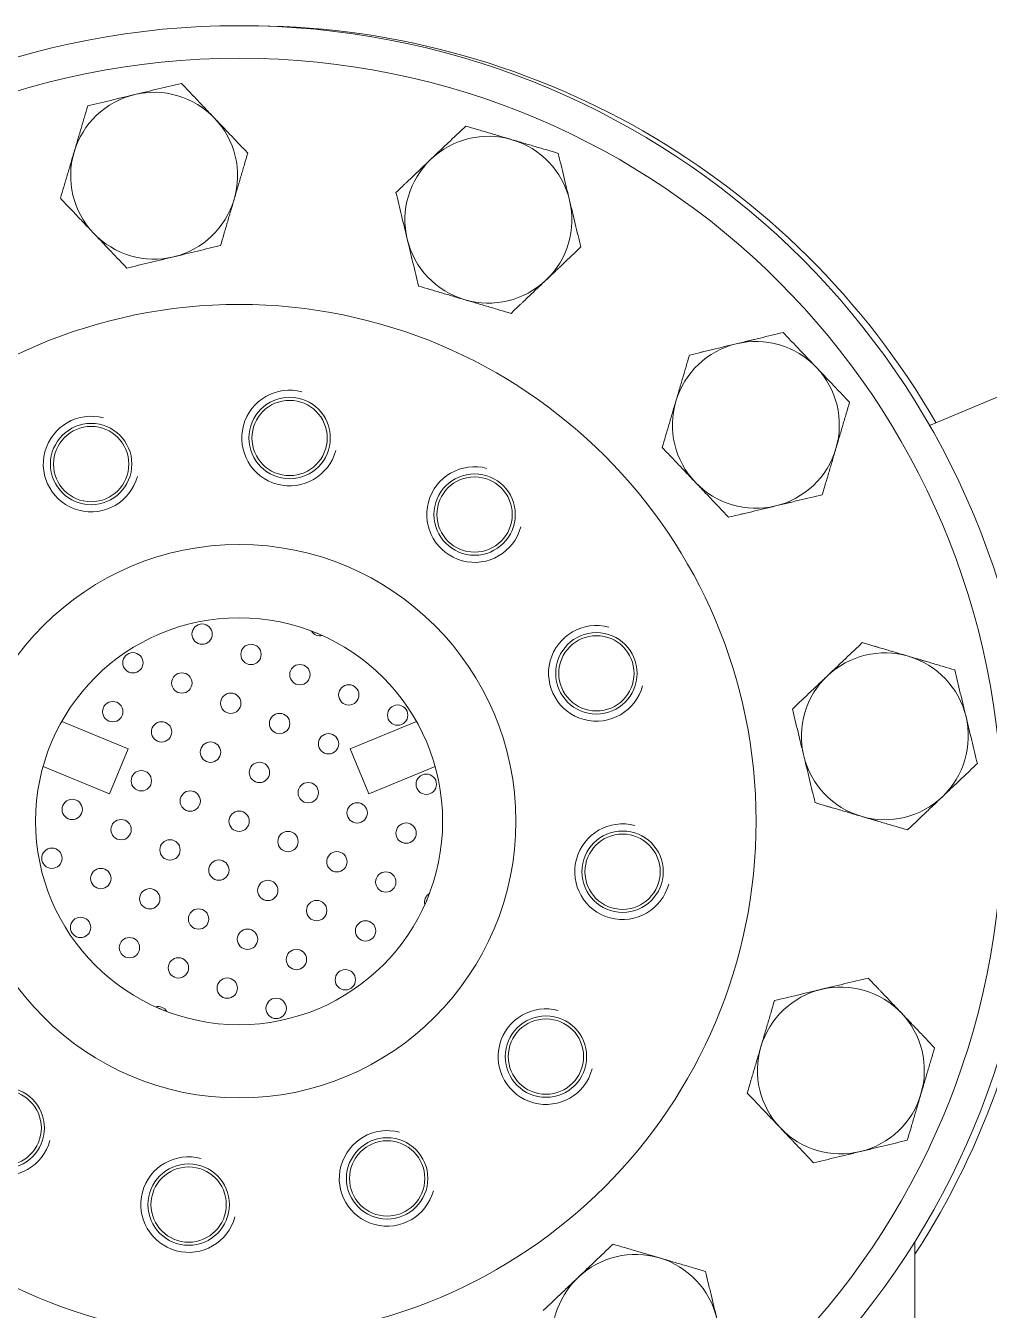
# Model space of a CAD drawing. Header units: millimetres. Extents: x 0 to 2970, y 0 to 2245.
# Drawn here: x 1902.8 to 2139.5, y 1518 to 1833.7 of the extents above; entities that cross this region are included whole.
import ezdxf

# ---------------------------------------------------------------- set-up
doc = ezdxf.new("R2010")
doc.units = ezdxf.units.MM
doc.layers.add('1', color=7, linetype='Continuous', true_color=0xffffff)
doc.layers.add('2', color=7, linetype='Continuous', true_color=0xffffff)

msp = doc.modelspace()

# ---------------------------------------------------------------- linework, layer by layer
at = {"layer": '1', "color": 7, "linetype": 'Continuous', "lineweight": 18}
for p, q in [((1911.67, 1662.7), (1927.97, 1655.95)), ((1998.8, 1662.7), (1982.5, 1655.95)), ((1923.37, 1644.86), (1927.97, 1655.95)), ((1982.5, 1655.95), (1987.09, 1644.86)), ((1907.08, 1651.61), (1923.37, 1644.86)), ((2003.39, 1651.61), (1987.09, 1644.86)), ((2121.23, 1534.89), (2121.23, 1372.16))]:
    msp.add_line(p, q, dxfattribs=at)
for centre, radius in [((1955.23, 1638.16), 187.5), ((1955.23, 1638.16), 127), ((1955.23, 1638.16), 127), ((1967.63, 1732.34), 10), ((1967.63, 1732.34), 9.25), ((1918.88, 1725.93), 10), ((1918.88, 1725.93), 9.25), ((2013.07, 1713.53), 10), ((2013.07, 1713.53), 9.25), ((1955.23, 1638.16), 68), ((1955.23, 1638.16), 50), ((1955.23, 1638.16), 50), ((1946.14, 1684.14), 2.5), ((2043, 1674.51), 10), ((2043, 1674.51), 9.25), ((1929.15, 1677.1), 2.5), ((1958.15, 1679.16), 2.5), ((1970.16, 1674.19), 2.5), ((1941.16, 1672.13), 2.5), ((1982.17, 1669.21), 2.5), ((1924.18, 1665.09), 2.5), ((1953.17, 1667.15), 2.5), ((1965.18, 1662.18), 2.5), ((1994.18, 1664.24), 2.5), ((1936.19, 1660.12), 2.5), ((1948.2, 1655.14), 2.5), ((1977.19, 1657.2), 2.5), ((1960.21, 1650.17), 2.5), ((1931.21, 1648.11), 2.5), ((2001.21, 1647.25), 2.5), ((1943.22, 1643.13), 2.5), ((1972.22, 1645.19), 2.5), ((1914.23, 1641.07), 2.5), ((1984.23, 1640.22), 2.5), ((1926.24, 1636.1), 2.5), ((1955.23, 1638.16), 2.5), ((1967.24, 1633.18), 2.5), ((1996.24, 1635.24), 2.5), ((2049.42, 1625.76), 10), ((1938.25, 1631.12), 2.5), ((2049.42, 1625.76), 9.25), ((1909.25, 1629.06), 2.5), ((1979.25, 1628.21), 2.5), ((1921.26, 1624.09), 2.5), ((1950.26, 1626.15), 2.5), ((1991.26, 1623.23), 2.5), ((1962.27, 1621.17), 2.5), ((1933.27, 1619.11), 2.5), ((1945.28, 1614.14), 2.5), ((1974.28, 1616.2), 2.5), ((1916.29, 1612.08), 2.5), ((1986.29, 1611.22), 2.5), ((1957.29, 1609.16), 2.5), ((1928.3, 1607.1), 2.5), ((1940.31, 1602.13), 2.5), ((1969.3, 1604.19), 2.5), ((1981.32, 1599.21), 2.5), ((1952.32, 1597.15), 2.5), ((1964.33, 1592.18), 2.5), ((2030.6, 1580.33), 10), ((2030.6, 1580.33), 9.25), ((1897.4, 1562.79), 10), ((1897.4, 1562.79), 9.25), ((1991.59, 1550.39), 10), ((1991.59, 1550.39), 9.25), ((1942.83, 1543.97), 10), ((1942.83, 1543.97), 9.25)]:
    msp.add_circle(centre, radius, dxfattribs=at)
for centre, radius, start, end in [((1955.23, 1638.16), 195.5, 5.0251, 174.9749), ((1957.23, 1638.16), 195.5, 30.0741, 90.2921), ((1934.35, 1796.79), 20.5, 103.5651, 163.5651), ((1934.35, 1796.79), 20.5, 43.5651, 103.5651), ((1934.35, 1796.79), 20.5, 343.5651, 43.5651), ((2016.46, 1785.98), 20.5, 73.5651, 133.5651), ((1934.35, 1796.79), 20.5, 163.5651, 223.5651), ((2016.46, 1785.98), 20.5, 13.5651, 73.5651), ((2016.46, 1785.98), 20.5, 133.5651, 193.5651), ((1934.35, 1796.79), 20.5, 283.5651, 343.5651), ((2016.46, 1785.98), 20.5, 313.5651, 13.5651), ((1934.35, 1796.79), 20.5, 223.5651, 283.5651), ((2016.46, 1785.98), 20.5, 193.5651, 253.5651), ((2016.46, 1785.98), 20.5, 253.5651, 313.5651), ((2082.17, 1735.56), 20.5, 103.5651, 163.5651), ((2082.17, 1735.56), 20.5, 43.5651, 103.5651), ((2082.17, 1735.56), 20.5, 343.5651, 43.5651), ((2082.17, 1735.56), 20.5, 163.5651, 223.5651), ((2082.17, 1735.56), 20.5, 283.5651, 343.5651), ((2082.17, 1735.56), 20.5, 223.5651, 283.5651), ((1955.23, 1638.16), 50, 65.8181, 69.1875), ((1975.13, 1686.2), 2.5, 211.4663, 283.5394), ((2113.86, 1659.04), 20.5, 73.5651, 133.5651), ((2113.86, 1659.04), 20.5, 13.5651, 73.5651), ((2113.86, 1659.04), 20.5, 133.5651, 193.5651), ((2113.86, 1659.04), 20.5, 313.5651, 13.5651), ((2113.86, 1659.04), 20.5, 193.5651, 253.5651), ((2113.86, 1659.04), 20.5, 253.5651, 313.5651), ((1955.23, 1638.16), 195.5, 185.0251, 354.9749), ((1955.23, 1638.16), 50, 335.8181, 339.1875), ((2003.28, 1618.26), 2.5, 121.4606, 157.5), ((1957.23, 1638.16), 195.5, 327.0208, 354.9749), ((2003.28, 1618.26), 2.5, 157.5, 193.5394), ((2103.05, 1576.93), 20.5, 43.5651, 103.5651), ((2103.05, 1576.93), 20.5, 103.5651, 163.5651), ((1935.33, 1590.12), 2.5, 31.4606, 103.5337), ((1955.23, 1638.16), 50, 245.8125, 249.1819), ((2103.05, 1576.93), 20.5, 343.5651, 43.5651), ((2103.05, 1576.93), 20.5, 163.5651, 223.5651), ((2103.05, 1576.93), 20.5, 283.5651, 343.5651), ((2103.05, 1576.93), 20.5, 223.5651, 283.5651), ((2052.64, 1511.22), 20.5, 73.5651, 133.5651), ((2052.64, 1511.22), 20.5, 13.5651, 73.5651), ((2052.64, 1511.22), 20.5, 133.5651, 193.5651)]:
    msp.add_arc(centre, radius, start, end, dxfattribs=at)
at = {"layer": '1', "color": 7, "linetype": 'Continuous', "lineweight": 13}
for centre in [(1967.63, 1732.34), (1918.88, 1725.93), (2013.07, 1713.53), (2043, 1674.51), (2049.42, 1625.76), (2030.6, 1580.33), (1897.4, 1562.79), (1991.59, 1550.39), (1942.83, 1543.97)]:
    msp.add_arc(centre, 11.75, 75, 345, dxfattribs=at)
at = {"layer": '1', "color": 7, "linetype": 'Continuous', "lineweight": 18}
for points, knots in [([(1941.05, 1819.49), (1940.11, 1819.27), (1939.16, 1819.04), (1937.26, 1818.58), (1936.31, 1818.35), (1934.4, 1817.89), (1933.43, 1817.66), (1931.98, 1817.31), (1931.49, 1817.19), (1930.52, 1816.95), (1930.03, 1816.84), (1929.54, 1816.72)], [0, 0, 0, 0, 0.25, 0.25, 0.5, 0.5, 0.75, 0.75, 0.875, 0.875, 1, 1, 1, 1]), ([(1949.2, 1810.92), (1949.03, 1811.1), (1948.86, 1811.28), (1948.6, 1811.55), (1948.51, 1811.65), (1948.34, 1811.83), (1947.9, 1812.28), (1947.47, 1812.74), (1946.44, 1813.82), (1945.76, 1814.54), (1944.4, 1815.97), (1943.72, 1816.68), (1942.38, 1818.09), (1941.71, 1818.79), (1941.05, 1819.49)], [0, 0, 0, 0, 0.0625, 0.0625, 0.09375, 0.09375, 0.125, 0.25, 0.25, 0.5, 0.5, 0.75, 0.75, 1, 1, 1, 1]), ([(1929.54, 1816.72), (1929.3, 1816.66), (1929.05, 1816.6), (1928.69, 1816.51), (1928.56, 1816.48), (1928.32, 1816.42), (1927.71, 1816.27), (1927.1, 1816.13), (1925.64, 1815.78), (1924.68, 1815.54), (1922.76, 1815.08), (1921.81, 1814.85), (1919.92, 1814.39), (1918.97, 1814.17), (1918.04, 1813.94)], [0, 0, 0, 0, 0.0625, 0.0625, 0.09375, 0.09375, 0.125, 0.25, 0.25, 0.5, 0.5, 0.75, 0.75, 1, 1, 1, 1]), ([(1914.69, 1802.59), (1914.83, 1803.07), (1915.11, 1804.03), (1915.4, 1804.99), (1915.57, 1805.6), (1915.61, 1805.72), (1915.68, 1805.96), (1915.79, 1806.32), (1916.04, 1807.16), (1916.25, 1807.88), (1916.67, 1809.3), (1916.94, 1810.24), (1917.49, 1812.1), (1917.76, 1813.02), (1918.04, 1813.94)], [0, 0, 0, 0, 0.125, 0.25, 0.25, 0.28125, 0.28125, 0.3125, 0.375, 0.5, 0.5, 0.75, 0.75, 1, 1, 1, 1]), ([(1957.36, 1802.34), (1956.69, 1803.04), (1956.02, 1803.75), (1954.68, 1805.16), (1954, 1805.87), (1952.64, 1807.3), (1951.96, 1808.02), (1950.93, 1809.1), (1950.59, 1809.46), (1949.9, 1810.19), (1949.55, 1810.55), (1949.2, 1810.92)], [0, 0, 0, 0, 0.25, 0.25, 0.5, 0.5, 0.75, 0.75, 0.875, 0.875, 1, 1, 1, 1]), ([(2002.33, 1800.83), (2002.7, 1801.18), (2003.42, 1801.87), (2004.15, 1802.56), (2004.61, 1802.99), (2004.7, 1803.08), (2004.88, 1803.25), (2005.15, 1803.51), (2005.79, 1804.12), (2006.33, 1804.63), (2007.4, 1805.65), (2008.11, 1806.33), (2009.52, 1807.67), (2010.22, 1808.33), (2010.91, 1808.99)], [0, 0, 0, 0, 0.125, 0.25, 0.25, 0.28125, 0.28125, 0.3125, 0.375, 0.5, 0.5, 0.75, 0.75, 1, 1, 1, 1]), ([(2022.26, 1805.64), (2022.02, 1805.71), (2021.78, 1805.78), (2021.42, 1805.89), (2021.3, 1805.93), (2021.06, 1806), (2020.45, 1806.17), (2019.85, 1806.35), (2018.42, 1806.78), (2017.47, 1807.06), (2015.58, 1807.61), (2014.64, 1807.89), (2012.77, 1808.44), (2011.84, 1808.72), (2010.91, 1808.99)], [0, 0, 0, 0, 0.0625, 0.0625, 0.09375, 0.09375, 0.125, 0.25, 0.25, 0.5, 0.5, 0.75, 0.75, 1, 1, 1, 1]), ([(1914.69, 1802.59), (1914.55, 1802.11), (1914.4, 1801.63), (1914.12, 1800.67), (1913.98, 1800.2), (1913.56, 1798.77), (1913.28, 1797.82), (1912.86, 1796.4), (1912.65, 1795.69), (1912.41, 1794.86), (1912.3, 1794.51), (1912.23, 1794.27), (1912.2, 1794.15), (1911.89, 1793.09), (1911.61, 1792.16), (1911.34, 1791.24)], [0, 0, 0, 0, 0.125, 0.125, 0.25, 0.25, 0.5, 0.5, 0.625, 0.6875, 0.71875, 0.71875, 0.75, 0.75, 1, 1, 1, 1]), ([(2033.62, 1802.29), (2032.69, 1802.57), (2031.75, 1802.84), (2029.88, 1803.39), (2028.94, 1803.67), (2027.05, 1804.23), (2026.1, 1804.51), (2024.67, 1804.93), (2024.19, 1805.07), (2023.23, 1805.36), (2022.75, 1805.5), (2022.26, 1805.64)], [0, 0, 0, 0, 0.25, 0.25, 0.5, 0.5, 0.75, 0.75, 0.875, 0.875, 1, 1, 1, 1]), ([(1954.01, 1790.99), (1954.15, 1791.47), (1954.44, 1792.43), (1954.72, 1793.39), (1954.9, 1794), (1954.94, 1794.12), (1955.01, 1794.36), (1955.11, 1794.72), (1955.36, 1795.56), (1955.57, 1796.28), (1955.99, 1797.7), (1956.27, 1798.64), (1956.82, 1800.5), (1957.09, 1801.42), (1957.36, 1802.34)], [0, 0, 0, 0, 0.125, 0.25, 0.25, 0.28125, 0.28125, 0.3125, 0.375, 0.5, 0.5, 0.75, 0.75, 1, 1, 1, 1]), ([(2002.33, 1800.83), (2001.97, 1800.49), (2001.61, 1800.14), (2000.89, 1799.46), (2000.53, 1799.11), (1999.45, 1798.09), (1998.73, 1797.4), (1997.66, 1796.38), (1997.12, 1795.87), (1996.5, 1795.28), (1996.23, 1795.02), (1996.05, 1794.85), (1995.96, 1794.77), (1995.16, 1794.01), (1994.46, 1793.34), (1993.76, 1792.68)], [0, 0, 0, 0, 0.125, 0.125, 0.25, 0.25, 0.5, 0.5, 0.625, 0.6875, 0.71875, 0.71875, 0.75, 0.75, 1, 1, 1, 1]), ([(2036.39, 1790.79), (2036.33, 1791.03), (2036.27, 1791.28), (2036.18, 1791.64), (2036.15, 1791.76), (2036.1, 1792.01), (2035.95, 1792.62), (2035.8, 1793.23), (2035.45, 1794.68), (2035.22, 1795.65), (2034.76, 1797.56), (2034.53, 1798.52), (2034.07, 1800.41), (2033.84, 1801.35), (2033.62, 1802.29)], [0, 0, 0, 0, 0.0625, 0.0625, 0.09375, 0.09375, 0.125, 0.25, 0.25, 0.5, 0.5, 0.75, 0.75, 1, 1, 1, 1]), ([(1911.34, 1791.24), (1912.01, 1790.54), (1912.68, 1789.83), (1914.02, 1788.42), (1914.7, 1787.71), (1916.05, 1786.28), (1916.74, 1785.56), (1917.77, 1784.48), (1918.11, 1784.12), (1918.8, 1783.39), (1919.15, 1783.03), (1919.5, 1782.66)], [0, 0, 0, 0, 0.25, 0.25, 0.5, 0.5, 0.75, 0.75, 0.875, 0.875, 1, 1, 1, 1]), ([(1950.66, 1779.64), (1950.94, 1780.56), (1951.21, 1781.49), (1951.52, 1782.55), (1951.56, 1782.67), (1951.63, 1782.91), (1951.73, 1783.26), (1951.98, 1784.09), (1952.18, 1784.8), (1952.6, 1786.22), (1952.88, 1787.17), (1953.31, 1788.6), (1953.45, 1789.07), (1953.73, 1790.03), (1953.87, 1790.51), (1954.01, 1790.99)], [0, 0, 0, 0, 0.25, 0.25, 0.28125, 0.28125, 0.3125, 0.375, 0.5, 0.5, 0.75, 0.75, 0.875, 0.875, 1, 1, 1, 1]), ([(1993.76, 1792.68), (1993.99, 1791.73), (1994.21, 1790.79), (1994.67, 1788.89), (1994.9, 1787.94), (1995.36, 1786.02), (1995.6, 1785.06), (1995.95, 1783.61), (1996.06, 1783.12), (1996.3, 1782.15), (1996.42, 1781.66), (1996.53, 1781.17)], [0, 0, 0, 0, 0.25, 0.25, 0.5, 0.5, 0.75, 0.75, 0.875, 0.875, 1, 1, 1, 1]), ([(2039.17, 1779.28), (2038.94, 1780.22), (2038.71, 1781.17), (2038.25, 1783.06), (2038.02, 1784.02), (2037.56, 1785.93), (2037.33, 1786.9), (2036.98, 1788.35), (2036.86, 1788.83), (2036.63, 1789.81), (2036.51, 1790.3), (2036.39, 1790.79)], [0, 0, 0, 0, 0.25, 0.25, 0.5, 0.5, 0.75, 0.75, 0.875, 0.875, 1, 1, 1, 1]), ([(1919.5, 1782.66), (1919.67, 1782.48), (1919.84, 1782.3), (1920.1, 1782.02), (1920.19, 1781.93), (1920.36, 1781.75), (1920.8, 1781.29), (1921.23, 1780.84), (1922.26, 1779.76), (1922.94, 1779.04), (1924.3, 1777.61), (1924.97, 1776.9), (1926.32, 1775.49), (1926.99, 1774.78), (1927.65, 1774.08)], [0, 0, 0, 0, 0.0625, 0.0625, 0.09375, 0.09375, 0.125, 0.25, 0.25, 0.5, 0.5, 0.75, 0.75, 1, 1, 1, 1]), ([(1996.53, 1781.17), (1996.59, 1780.93), (1996.65, 1780.68), (1996.74, 1780.31), (1996.77, 1780.19), (1996.83, 1779.95), (1996.98, 1779.34), (1997.12, 1778.73), (1997.48, 1777.27), (1997.71, 1776.31), (1998.17, 1774.39), (1998.4, 1773.44), (1998.86, 1771.55), (1999.08, 1770.6), (1999.31, 1769.66)], [0, 0, 0, 0, 0.0625, 0.0625, 0.09375, 0.09375, 0.125, 0.25, 0.25, 0.5, 0.5, 0.75, 0.75, 1, 1, 1, 1]), ([(1939.16, 1776.86), (1939.4, 1776.92), (1939.65, 1776.98), (1940.01, 1777.07), (1940.14, 1777.1), (1940.38, 1777.16), (1940.99, 1777.3), (1941.6, 1777.45), (1943.06, 1777.8), (1944.02, 1778.03), (1945.93, 1778.5), (1946.89, 1778.73), (1948.78, 1779.18), (1949.72, 1779.41), (1950.66, 1779.64)], [0, 0, 0, 0, 0.0625, 0.0625, 0.09375, 0.09375, 0.125, 0.25, 0.25, 0.5, 0.5, 0.75, 0.75, 1, 1, 1, 1]), ([(2030.59, 1771.12), (2030.95, 1771.47), (2031.68, 1772.16), (2032.41, 1772.85), (2032.86, 1773.29), (2032.96, 1773.37), (2033.14, 1773.55), (2033.41, 1773.81), (2034.05, 1774.41), (2034.59, 1774.92), (2035.66, 1775.94), (2036.37, 1776.62), (2037.78, 1777.96), (2038.47, 1778.62), (2039.17, 1779.28)], [0, 0, 0, 0, 0.125, 0.25, 0.25, 0.28125, 0.28125, 0.3125, 0.375, 0.5, 0.5, 0.75, 0.75, 1, 1, 1, 1]), ([(1927.65, 1774.08), (1928.59, 1774.31), (1929.54, 1774.54), (1931.44, 1775), (1932.39, 1775.23), (1934.3, 1775.69), (1935.27, 1775.92), (1936.72, 1776.27), (1937.2, 1776.39), (1938.18, 1776.62), (1938.67, 1776.74), (1939.16, 1776.86)], [0, 0, 0, 0, 0.25, 0.25, 0.5, 0.5, 0.75, 0.75, 0.875, 0.875, 1, 1, 1, 1]), ([(2022.02, 1762.97), (2022.71, 1763.63), (2023.42, 1764.3), (2024.22, 1765.06), (2024.31, 1765.15), (2024.48, 1765.32), (2024.75, 1765.57), (2025.38, 1766.16), (2025.91, 1766.67), (2026.99, 1767.7), (2027.7, 1768.38), (2028.78, 1769.41), (2029.14, 1769.75), (2029.87, 1770.44), (2030.23, 1770.78), (2030.59, 1771.12)], [0, 0, 0, 0, 0.25, 0.25, 0.28125, 0.28125, 0.3125, 0.375, 0.5, 0.5, 0.75, 0.75, 0.875, 0.875, 1, 1, 1, 1]), ([(1999.31, 1769.66), (2000.24, 1769.39), (2001.17, 1769.12), (2003.04, 1768.56), (2003.98, 1768.29), (2005.87, 1767.73), (2006.82, 1767.45), (2008.26, 1767.03), (2008.74, 1766.88), (2009.7, 1766.6), (2010.18, 1766.46), (2010.66, 1766.32)], [0, 0, 0, 0, 0.25, 0.25, 0.5, 0.5, 0.75, 0.75, 0.875, 0.875, 1, 1, 1, 1]), ([(2010.66, 1766.32), (2010.9, 1766.24), (2011.14, 1766.17), (2011.51, 1766.07), (2011.63, 1766.03), (2011.87, 1765.96), (2012.47, 1765.78), (2013.07, 1765.61), (2014.51, 1765.18), (2015.46, 1764.9), (2017.35, 1764.34), (2018.29, 1764.07), (2020.16, 1763.51), (2021.09, 1763.24), (2022.02, 1762.97)], [0, 0, 0, 0, 0.0625, 0.0625, 0.09375, 0.09375, 0.125, 0.25, 0.25, 0.5, 0.5, 0.75, 0.75, 1, 1, 1, 1]), ([(2077.36, 1755.49), (2076.88, 1755.37), (2076.39, 1755.25), (2075.42, 1755.02), (2074.94, 1754.9), (2073.49, 1754.55), (2072.53, 1754.32), (2071.08, 1753.97), (2070.37, 1753.8), (2069.53, 1753.6), (2069.17, 1753.51), (2068.93, 1753.45), (2068.81, 1753.42), (2067.74, 1753.17), (2066.79, 1752.94), (2065.86, 1752.71)], [0, 0, 0, 0, 0.125, 0.125, 0.25, 0.25, 0.5, 0.5, 0.625, 0.6875, 0.71875, 0.71875, 0.75, 0.75, 1, 1, 1, 1]), ([(2077.36, 1755.49), (2077.85, 1755.6), (2078.82, 1755.84), (2079.8, 1756.08), (2080.41, 1756.22), (2080.53, 1756.25), (2080.78, 1756.31), (2081.14, 1756.4), (2082, 1756.61), (2082.72, 1756.78), (2084.16, 1757.13), (2085.11, 1757.36), (2087, 1757.81), (2087.94, 1758.04), (2088.87, 1758.26)], [0, 0, 0, 0, 0.125, 0.25, 0.25, 0.28125, 0.28125, 0.3125, 0.375, 0.5, 0.5, 0.75, 0.75, 1, 1, 1, 1]), ([(2097.02, 1749.69), (2096.85, 1749.87), (2096.68, 1750.05), (2096.42, 1750.33), (2096.33, 1750.42), (2096.16, 1750.6), (2095.72, 1751.05), (2095.29, 1751.51), (2094.26, 1752.59), (2093.58, 1753.31), (2092.22, 1754.74), (2091.54, 1755.45), (2090.2, 1756.86), (2089.53, 1757.56), (2088.87, 1758.26)], [0, 0, 0, 0, 0.0625, 0.0625, 0.09375, 0.09375, 0.125, 0.25, 0.25, 0.5, 0.5, 0.75, 0.75, 1, 1, 1, 1]), ([(2065.86, 1752.71), (2065.58, 1751.78), (2065.31, 1750.85), (2064.76, 1748.98), (2064.48, 1748.04), (2063.92, 1746.15), (2063.64, 1745.2), (2063.22, 1743.77), (2063.08, 1743.29), (2062.79, 1742.33), (2062.65, 1741.84), (2062.51, 1741.36)], [0, 0, 0, 0, 0.25, 0.25, 0.5, 0.5, 0.75, 0.75, 0.875, 0.875, 1, 1, 1, 1]), ([(2105.18, 1741.11), (2104.51, 1741.81), (2103.84, 1742.52), (2102.5, 1743.93), (2101.82, 1744.64), (2100.47, 1746.07), (2099.78, 1746.79), (2098.75, 1747.87), (2098.41, 1748.23), (2097.72, 1748.96), (2097.37, 1749.32), (2097.02, 1749.69)], [0, 0, 0, 0, 0.25, 0.25, 0.5, 0.5, 0.75, 0.75, 0.875, 0.875, 1, 1, 1, 1]), ([(2062.51, 1741.36), (2062.44, 1741.12), (2062.37, 1740.88), (2062.26, 1740.52), (2062.22, 1740.39), (2062.15, 1740.15), (2061.97, 1739.55), (2061.8, 1738.95), (2061.37, 1737.51), (2061.09, 1736.56), (2060.54, 1734.67), (2060.26, 1733.73), (2059.71, 1731.86), (2059.43, 1730.93), (2059.16, 1730.01)], [0, 0, 0, 0, 0.0625, 0.0625, 0.09375, 0.09375, 0.125, 0.25, 0.25, 0.5, 0.5, 0.75, 0.75, 1, 1, 1, 1]), ([(2101.83, 1729.76), (2101.9, 1730), (2101.97, 1730.24), (2102.08, 1730.6), (2102.12, 1730.72), (2102.19, 1730.97), (2102.37, 1731.57), (2102.54, 1732.17), (2102.97, 1733.61), (2103.25, 1734.56), (2103.8, 1736.45), (2104.08, 1737.39), (2104.63, 1739.26), (2104.91, 1740.19), (2105.18, 1741.11)], [0, 0, 0, 0, 0.0625, 0.0625, 0.09375, 0.09375, 0.125, 0.25, 0.25, 0.5, 0.5, 0.75, 0.75, 1, 1, 1, 1]), ([(2059.16, 1730.01), (2059.83, 1729.31), (2060.5, 1728.6), (2061.84, 1727.19), (2062.52, 1726.48), (2063.87, 1725.05), (2064.56, 1724.33), (2065.59, 1723.25), (2065.93, 1722.89), (2066.62, 1722.16), (2066.97, 1721.8), (2067.32, 1721.43)], [0, 0, 0, 0, 0.25, 0.25, 0.5, 0.5, 0.75, 0.75, 0.875, 0.875, 1, 1, 1, 1]), ([(2098.48, 1718.41), (2098.76, 1719.34), (2099.03, 1720.27), (2099.58, 1722.14), (2099.86, 1723.08), (2100.42, 1724.97), (2100.7, 1725.92), (2101.12, 1727.35), (2101.26, 1727.83), (2101.55, 1728.79), (2101.69, 1729.28), (2101.83, 1729.76)], [0, 0, 0, 0, 0.25, 0.25, 0.5, 0.5, 0.75, 0.75, 0.875, 0.875, 1, 1, 1, 1]), ([(2067.32, 1721.43), (2067.49, 1721.25), (2067.66, 1721.07), (2067.92, 1720.79), (2068.01, 1720.7), (2068.18, 1720.52), (2068.62, 1720.06), (2069.05, 1719.61), (2070.08, 1718.53), (2070.76, 1717.81), (2072.12, 1716.38), (2072.8, 1715.67), (2074.14, 1714.26), (2074.81, 1713.56), (2075.47, 1712.86)], [0, 0, 0, 0, 0.0625, 0.0625, 0.09375, 0.09375, 0.125, 0.25, 0.25, 0.5, 0.5, 0.75, 0.75, 1, 1, 1, 1]), ([(2086.98, 1715.63), (2087.46, 1715.75), (2088.44, 1715.98), (2089.42, 1716.22), (2090.03, 1716.37), (2090.15, 1716.4), (2090.4, 1716.46), (2090.76, 1716.54), (2091.61, 1716.75), (2092.34, 1716.92), (2093.78, 1717.27), (2094.73, 1717.5), (2096.62, 1717.96), (2097.55, 1718.18), (2098.48, 1718.41)], [0, 0, 0, 0, 0.125, 0.25, 0.25, 0.28125, 0.28125, 0.3125, 0.375, 0.5, 0.5, 0.75, 0.75, 1, 1, 1, 1]), ([(2075.47, 1712.86), (2076.41, 1713.08), (2077.35, 1713.31), (2078.43, 1713.57), (2078.55, 1713.6), (2078.79, 1713.65), (2079.14, 1713.74), (2079.98, 1713.94), (2080.7, 1714.12), (2082.14, 1714.46), (2083.11, 1714.7), (2084.55, 1715.05), (2085.04, 1715.16), (2086.01, 1715.4), (2086.49, 1715.51), (2086.98, 1715.63)], [0, 0, 0, 0, 0.25, 0.25, 0.28125, 0.28125, 0.3125, 0.375, 0.5, 0.5, 0.75, 0.75, 0.875, 0.875, 1, 1, 1, 1]), ([(2108.31, 1682.05), (2107.61, 1681.39), (2106.91, 1680.72), (2105.49, 1679.37), (2104.78, 1678.7), (2103.35, 1677.34), (2102.64, 1676.65), (2101.55, 1675.62), (2101.19, 1675.28), (2100.47, 1674.59), (2100.1, 1674.24), (2099.74, 1673.9)], [0, 0, 0, 0, 0.25, 0.25, 0.5, 0.5, 0.75, 0.75, 0.875, 0.875, 1, 1, 1, 1]), ([(2119.66, 1678.7), (2119.19, 1678.85), (2118.71, 1678.99), (2117.75, 1679.27), (2117.27, 1679.41), (2115.84, 1679.83), (2114.89, 1680.11), (2113.47, 1680.53), (2112.76, 1680.74), (2111.94, 1680.98), (2111.58, 1681.09), (2111.35, 1681.16), (2111.23, 1681.19), (2110.17, 1681.51), (2109.24, 1681.78), (2108.31, 1682.05)], [0, 0, 0, 0, 0.125, 0.125, 0.25, 0.25, 0.5, 0.5, 0.625, 0.6875, 0.71875, 0.71875, 0.75, 0.75, 1, 1, 1, 1]), ([(2119.66, 1678.7), (2120.14, 1678.56), (2121.11, 1678.28), (2122.07, 1677.99), (2122.67, 1677.82), (2122.79, 1677.78), (2123.04, 1677.71), (2123.4, 1677.6), (2124.24, 1677.36), (2124.95, 1677.14), (2126.37, 1676.73), (2127.31, 1676.45), (2129.18, 1675.9), (2130.1, 1675.63), (2131.02, 1675.36)], [0, 0, 0, 0, 0.125, 0.25, 0.25, 0.28125, 0.28125, 0.3125, 0.375, 0.5, 0.5, 0.75, 0.75, 1, 1, 1, 1]), ([(2099.74, 1673.9), (2099.55, 1673.72), (2099.37, 1673.55), (2099.1, 1673.29), (2099.01, 1673.2), (2098.83, 1673.03), (2098.37, 1672.6), (2097.92, 1672.16), (2096.83, 1671.13), (2096.11, 1670.45), (2094.69, 1669.09), (2093.98, 1668.42), (2092.56, 1667.07), (2091.86, 1666.4), (2091.16, 1665.74)], [0, 0, 0, 0, 0.0625, 0.0625, 0.09375, 0.09375, 0.125, 0.25, 0.25, 0.5, 0.5, 0.75, 0.75, 1, 1, 1, 1]), ([(2133.79, 1663.85), (2133.73, 1664.09), (2133.67, 1664.34), (2133.59, 1664.71), (2133.56, 1664.83), (2133.5, 1665.07), (2133.35, 1665.68), (2133.2, 1666.29), (2132.85, 1667.75), (2132.62, 1668.71), (2132.16, 1670.63), (2131.93, 1671.58), (2131.47, 1673.47), (2131.24, 1674.42), (2131.02, 1675.36)], [0, 0, 0, 0, 0.0625, 0.0625, 0.09375, 0.09375, 0.125, 0.25, 0.25, 0.5, 0.5, 0.75, 0.75, 1, 1, 1, 1]), ([(2091.16, 1665.74), (2091.39, 1664.8), (2091.62, 1663.85), (2092.07, 1661.96), (2092.3, 1661), (2092.77, 1659.09), (2093, 1658.12), (2093.35, 1656.67), (2093.47, 1656.19), (2093.7, 1655.21), (2093.82, 1654.72), (2093.94, 1654.23)], [0, 0, 0, 0, 0.25, 0.25, 0.5, 0.5, 0.75, 0.75, 0.875, 0.875, 1, 1, 1, 1]), ([(2136.57, 1652.34), (2136.34, 1653.29), (2136.11, 1654.23), (2135.66, 1656.13), (2135.43, 1657.08), (2134.96, 1659), (2134.73, 1659.96), (2134.38, 1661.41), (2134.26, 1661.9), (2134.03, 1662.87), (2133.91, 1663.36), (2133.79, 1663.85)], [0, 0, 0, 0, 0.25, 0.25, 0.5, 0.5, 0.75, 0.75, 0.875, 0.875, 1, 1, 1, 1]), ([(2093.94, 1654.23), (2094, 1653.99), (2094.05, 1653.75), (2094.14, 1653.38), (2094.17, 1653.26), (2094.23, 1653.01), (2094.38, 1652.4), (2094.53, 1651.79), (2094.88, 1650.34), (2095.11, 1649.37), (2095.57, 1647.46), (2095.8, 1646.5), (2096.26, 1644.61), (2096.49, 1643.67), (2096.71, 1642.73)], [0, 0, 0, 0, 0.0625, 0.0625, 0.09375, 0.09375, 0.125, 0.25, 0.25, 0.5, 0.5, 0.75, 0.75, 1, 1, 1, 1]), ([(2127.99, 1644.19), (2128.17, 1644.36), (2128.36, 1644.53), (2128.63, 1644.79), (2128.72, 1644.88), (2128.9, 1645.05), (2129.36, 1645.49), (2129.81, 1645.92), (2130.9, 1646.95), (2131.62, 1647.63), (2133.04, 1648.99), (2133.75, 1649.67), (2135.17, 1651.01), (2135.87, 1651.68), (2136.57, 1652.34)], [0, 0, 0, 0, 0.0625, 0.0625, 0.09375, 0.09375, 0.125, 0.25, 0.25, 0.5, 0.5, 0.75, 0.75, 1, 1, 1, 1]), ([(2096.71, 1642.73), (2097.64, 1642.46), (2098.57, 1642.18), (2099.63, 1641.87), (2099.75, 1641.83), (2099.98, 1641.76), (2100.34, 1641.66), (2101.16, 1641.42), (2101.87, 1641.21), (2103.29, 1640.79), (2104.24, 1640.51), (2105.67, 1640.08), (2106.15, 1639.94), (2107.11, 1639.66), (2107.59, 1639.52), (2108.06, 1639.38)], [0, 0, 0, 0, 0.25, 0.25, 0.28125, 0.28125, 0.3125, 0.375, 0.5, 0.5, 0.75, 0.75, 0.875, 0.875, 1, 1, 1, 1]), ([(2119.42, 1636.03), (2120.12, 1636.7), (2120.82, 1637.37), (2122.24, 1638.71), (2122.95, 1639.39), (2124.37, 1640.75), (2125.09, 1641.43), (2126.18, 1642.46), (2126.54, 1642.8), (2127.26, 1643.49), (2127.63, 1643.84), (2127.99, 1644.19)], [0, 0, 0, 0, 0.25, 0.25, 0.5, 0.5, 0.75, 0.75, 0.875, 0.875, 1, 1, 1, 1]), ([(2108.06, 1639.38), (2108.54, 1639.24), (2109.51, 1638.95), (2110.47, 1638.67), (2111.07, 1638.49), (2111.19, 1638.46), (2111.44, 1638.39), (2111.8, 1638.28), (2112.64, 1638.03), (2113.35, 1637.82), (2114.77, 1637.4), (2115.71, 1637.12), (2117.58, 1636.57), (2118.5, 1636.3), (2119.42, 1636.03)], [0, 0, 0, 0, 0.125, 0.25, 0.25, 0.28125, 0.28125, 0.3125, 0.375, 0.5, 0.5, 0.75, 0.75, 1, 1, 1, 1]), ([(2109.75, 1599.63), (2108.81, 1599.41), (2107.87, 1599.18), (2105.97, 1598.72), (2105.02, 1598.49), (2103.1, 1598.03), (2102.14, 1597.8), (2100.68, 1597.44), (2100.2, 1597.33), (2099.22, 1597.09), (2098.74, 1596.97), (2098.25, 1596.86)], [0, 0, 0, 0, 0.25, 0.25, 0.5, 0.5, 0.75, 0.75, 0.875, 0.875, 1, 1, 1, 1]), ([(2117.91, 1591.06), (2117.56, 1591.42), (2117.22, 1591.78), (2116.53, 1592.5), (2116.19, 1592.86), (2115.16, 1593.94), (2114.48, 1594.66), (2113.46, 1595.74), (2112.95, 1596.27), (2112.35, 1596.9), (2112.1, 1597.16), (2111.93, 1597.34), (2111.85, 1597.43), (2111.08, 1598.23), (2110.41, 1598.94), (2109.75, 1599.63)], [0, 0, 0, 0, 0.125, 0.125, 0.25, 0.25, 0.5, 0.5, 0.625, 0.6875, 0.71875, 0.71875, 0.75, 0.75, 1, 1, 1, 1]), ([(2098.25, 1596.86), (2098, 1596.8), (2097.76, 1596.74), (2097.39, 1596.65), (2097.27, 1596.62), (2097.02, 1596.56), (2096.41, 1596.41), (2095.8, 1596.27), (2094.35, 1595.92), (2093.38, 1595.68), (2091.47, 1595.22), (2090.52, 1594.99), (2088.62, 1594.53), (2087.68, 1594.31), (2086.74, 1594.08)], [0, 0, 0, 0, 0.0625, 0.0625, 0.09375, 0.09375, 0.125, 0.25, 0.25, 0.5, 0.5, 0.75, 0.75, 1, 1, 1, 1]), ([(2086.74, 1594.08), (2086.47, 1593.15), (2086.19, 1592.22), (2085.64, 1590.35), (2085.36, 1589.41), (2084.8, 1587.52), (2084.52, 1586.57), (2084.1, 1585.13), (2083.96, 1584.66), (2083.68, 1583.69), (2083.53, 1583.21), (2083.39, 1582.73)], [0, 0, 0, 0, 0.25, 0.25, 0.5, 0.5, 0.75, 0.75, 0.875, 0.875, 1, 1, 1, 1]), ([(2117.91, 1591.06), (2118.25, 1590.69), (2118.94, 1589.97), (2119.64, 1589.24), (2120.07, 1588.78), (2120.16, 1588.69), (2120.33, 1588.51), (2120.59, 1588.24), (2121.19, 1587.6), (2121.71, 1587.06), (2122.73, 1585.99), (2123.4, 1585.28), (2124.74, 1583.87), (2125.41, 1583.17), (2126.07, 1582.48)], [0, 0, 0, 0, 0.125, 0.25, 0.25, 0.28125, 0.28125, 0.3125, 0.375, 0.5, 0.5, 0.75, 0.75, 1, 1, 1, 1]), ([(2083.39, 1582.73), (2083.32, 1582.49), (2083.25, 1582.25), (2083.14, 1581.88), (2083.11, 1581.76), (2083.04, 1581.52), (2082.86, 1580.92), (2082.68, 1580.32), (2082.26, 1578.88), (2081.98, 1577.93), (2081.42, 1576.04), (2081.14, 1575.1), (2080.59, 1573.23), (2080.32, 1572.3), (2080.04, 1571.38)], [0, 0, 0, 0, 0.0625, 0.0625, 0.09375, 0.09375, 0.125, 0.25, 0.25, 0.5, 0.5, 0.75, 0.75, 1, 1, 1, 1]), ([(2122.72, 1571.13), (2122.79, 1571.37), (2122.86, 1571.61), (2122.97, 1571.97), (2123, 1572.09), (2123.07, 1572.33), (2123.25, 1572.94), (2123.43, 1573.54), (2123.85, 1574.97), (2124.13, 1575.92), (2124.69, 1577.81), (2124.97, 1578.75), (2125.52, 1580.62), (2125.79, 1581.55), (2126.07, 1582.48)], [0, 0, 0, 0, 0.0625, 0.0625, 0.09375, 0.09375, 0.125, 0.25, 0.25, 0.5, 0.5, 0.75, 0.75, 1, 1, 1, 1]), ([(2080.04, 1571.38), (2080.71, 1570.68), (2081.38, 1569.97), (2082.14, 1569.17), (2082.22, 1569.08), (2082.39, 1568.91), (2082.65, 1568.64), (2083.24, 1568.02), (2083.75, 1567.48), (2084.77, 1566.41), (2085.45, 1565.69), (2086.48, 1564.61), (2086.82, 1564.25), (2087.51, 1563.52), (2087.86, 1563.16), (2088.2, 1562.8)], [0, 0, 0, 0, 0.25, 0.25, 0.28125, 0.28125, 0.3125, 0.375, 0.5, 0.5, 0.75, 0.75, 0.875, 0.875, 1, 1, 1, 1]), ([(2119.37, 1559.78), (2119.64, 1560.7), (2119.92, 1561.64), (2120.47, 1563.51), (2120.75, 1564.45), (2121.3, 1566.34), (2121.58, 1567.29), (2122.01, 1568.72), (2122.15, 1569.2), (2122.43, 1570.16), (2122.57, 1570.64), (2122.72, 1571.13)], [0, 0, 0, 0, 0.25, 0.25, 0.5, 0.5, 0.75, 0.75, 0.875, 0.875, 1, 1, 1, 1]), ([(2088.2, 1562.8), (2088.54, 1562.44), (2089.24, 1561.71), (2089.93, 1560.98), (2090.36, 1560.53), (2090.45, 1560.44), (2090.62, 1560.25), (2090.88, 1559.98), (2091.49, 1559.35), (2092, 1558.81), (2093.02, 1557.73), (2093.7, 1557.02), (2095.03, 1555.62), (2095.7, 1554.92), (2096.36, 1554.22)], [0, 0, 0, 0, 0.125, 0.25, 0.25, 0.28125, 0.28125, 0.3125, 0.375, 0.5, 0.5, 0.75, 0.75, 1, 1, 1, 1]), ([(2107.86, 1557), (2108.11, 1557.06), (2108.35, 1557.12), (2108.72, 1557.21), (2108.84, 1557.24), (2109.09, 1557.3), (2109.7, 1557.44), (2110.3, 1557.59), (2111.76, 1557.94), (2112.72, 1558.17), (2114.64, 1558.64), (2115.59, 1558.87), (2117.49, 1559.32), (2118.43, 1559.55), (2119.37, 1559.78)], [0, 0, 0, 0, 0.0625, 0.0625, 0.09375, 0.09375, 0.125, 0.25, 0.25, 0.5, 0.5, 0.75, 0.75, 1, 1, 1, 1]), ([(2096.36, 1554.22), (2097.3, 1554.45), (2098.24, 1554.68), (2100.14, 1555.14), (2101.09, 1555.37), (2103.01, 1555.83), (2103.97, 1556.06), (2105.42, 1556.41), (2105.91, 1556.53), (2106.88, 1556.76), (2107.37, 1556.88), (2107.86, 1557)], [0, 0, 0, 0, 0.25, 0.25, 0.5, 0.5, 0.75, 0.75, 0.875, 0.875, 1, 1, 1, 1]), ([(2047.08, 1534.23), (2046.38, 1533.56), (2045.68, 1532.9), (2044.26, 1531.55), (2043.55, 1530.87), (2042.13, 1529.52), (2041.41, 1528.83), (2040.32, 1527.8), (2039.96, 1527.46), (2039.24, 1526.77), (2038.87, 1526.42), (2038.51, 1526.08)], [0, 0, 0, 0, 0.25, 0.25, 0.5, 0.5, 0.75, 0.75, 0.875, 0.875, 1, 1, 1, 1]), ([(2058.44, 1530.88), (2058.19, 1530.95), (2057.95, 1531.03), (2057.59, 1531.13), (2057.47, 1531.17), (2057.23, 1531.24), (2056.63, 1531.42), (2056.03, 1531.59), (2054.59, 1532.02), (2053.64, 1532.3), (2051.75, 1532.86), (2050.81, 1533.13), (2048.94, 1533.68), (2048.01, 1533.96), (2047.08, 1534.23)], [0, 0, 0, 0, 0.0625, 0.0625, 0.09375, 0.09375, 0.125, 0.25, 0.25, 0.5, 0.5, 0.75, 0.75, 1, 1, 1, 1]), ([(2069.79, 1527.53), (2068.86, 1527.81), (2067.93, 1528.08), (2066.05, 1528.64), (2065.11, 1528.91), (2063.22, 1529.47), (2062.27, 1529.75), (2060.84, 1530.17), (2060.36, 1530.32), (2059.4, 1530.6), (2058.92, 1530.74), (2058.44, 1530.88)], [0, 0, 0, 0, 0.25, 0.25, 0.5, 0.5, 0.75, 0.75, 0.875, 0.875, 1, 1, 1, 1]), ([(2038.51, 1526.08), (2038.33, 1525.9), (2038.14, 1525.73), (2037.87, 1525.47), (2037.78, 1525.38), (2037.6, 1525.21), (2037.14, 1524.78), (2036.69, 1524.34), (2035.6, 1523.31), (2034.88, 1522.63), (2033.46, 1521.27), (2032.75, 1520.6), (2031.33, 1519.25), (2030.63, 1518.58), (2029.93, 1517.92)], [0, 0, 0, 0, 0.0625, 0.0625, 0.09375, 0.09375, 0.125, 0.25, 0.25, 0.5, 0.5, 0.75, 0.75, 1, 1, 1, 1]), ([(2072.56, 1516.03), (2072.45, 1516.52), (2072.33, 1517), (2072.1, 1517.97), (2071.98, 1518.45), (2071.63, 1519.9), (2071.4, 1520.87), (2071.05, 1522.31), (2070.88, 1523.03), (2070.67, 1523.86), (2070.59, 1524.22), (2070.53, 1524.46), (2070.5, 1524.58), (2070.24, 1525.66), (2070.01, 1526.6), (2069.79, 1527.53)], [0, 0, 0, 0, 0.125, 0.125, 0.25, 0.25, 0.5, 0.5, 0.625, 0.6875, 0.71875, 0.71875, 0.75, 0.75, 1, 1, 1, 1])]:
    msp.add_open_spline(points, degree=3, knots=knots, dxfattribs=at)
at = {"layer": '2', "color": 7, "linetype": 'Continuous', "lineweight": 18}
msp.add_line((2124.8, 1735.45), (2143.97, 1743.4), dxfattribs=at)

doc.saveas('drawing.dxf')
